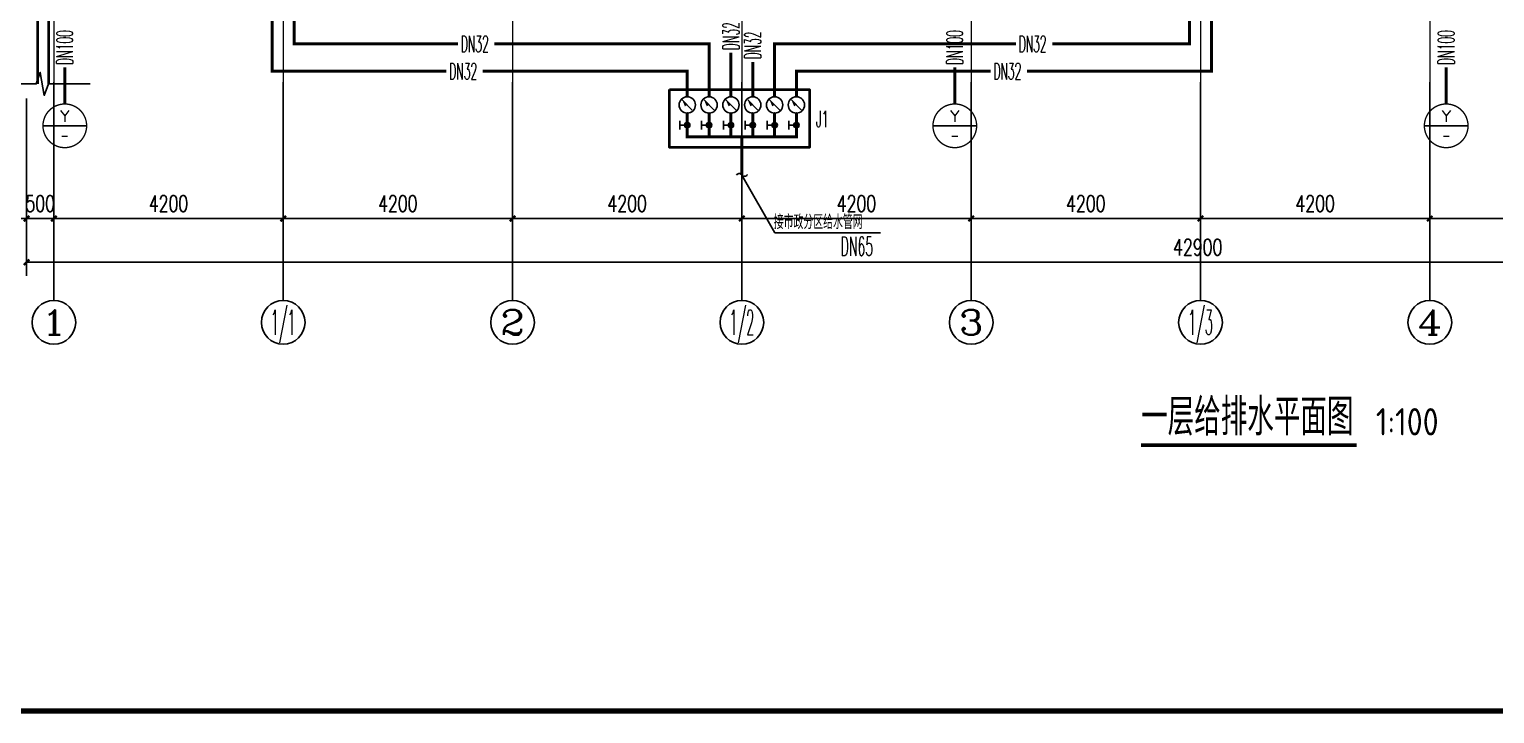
# Model space of a CAD drawing. Extents: x 1725261 to 1937680, y 860327 to 1571294.
# Drawn here: x 1807222 to 1834060, y 1130669 to 1143204 of the extents above; entities that cross this region are included whole.
import ezdxf
from ezdxf.enums import TextEntityAlignment as Align

# ---------------------------------------------------------------- set-up
doc = ezdxf.new("R2010")
doc.units = 0
doc.header["$LTSCALE"] = 1000
doc.header["$MEASUREMENT"] = 0
doc.linetypes.add('ACAD_ISO10W100', pattern=[18.5, 12, -3, 0.5, -3])
doc.linetypes.add('DOTE', pattern=[2.42, 2, -0.2, 0.02, -0.2])
for name, color, linetype in [('A-DI-S(箭头)', 76, 'Continuous'), ('AXIS', 3, 'Continuous'), ('AXIS_TEXT', 4, 'Continuous'), ('C-AXIS(轴号)', 3, 'Continuous'), ('C-AXIS-T(字)', 7, 'Continuous'), ('DIM_SYMB', 3, 'Continuous'), ('DIM_不分区给水', 3, 'Continuous'), ('DIM_雨水', 3, 'Continuous'), ('EQUIP_不分区给水', 7, 'Continuous'), ('PIPE-不分区给水', 3, 'J'), ('PIPE-雨水', 4, 'Y'), ('PUB_TEXT', 4, 'Continuous'), ('TEXT_不分区给水', 7, 'Continuous'), ('TEXT_雨水', 4, 'Continuous'), ('VALVE_不分区给水', 7, 'Continuous'), ('图框', 140, 'Continuous')]:
    doc.layers.add(name, color=color, linetype=linetype)
for name, color, linetype, lineweight in [('DOTE', 19, 'DOTE', 9), ('WALL', 9, 'Continuous', 40), ('ZC', 6, 'Continuous', 40)]:
    doc.layers.add(name, color=color, linetype=linetype, lineweight=lineweight)
doc.styles.add('_TCH_AXIS', font='COMPLEX', dxfattribs={"bigfont": 'GBCBIG'})
doc.styles.add('_TCH_DIM_T3', font='SIMPLEX', dxfattribs={"width": 0.705882, "bigfont": 'GBCBIG'})
doc.styles.add('_TWT_CIRCLE', font='COMPLEX', dxfattribs={"width": 1.1, "height": 3.5, "bigfont": 'HZTXT'})
doc.styles.add('_TWT_PIPEDN', font='SIMPLEX.shx', dxfattribs={"width": 0.6, "oblique": 10, "height": 3, "bigfont": 'HZTXT.shx'})
doc.styles.add('_TWT_SERIAL', font='simplex.shx', dxfattribs={"width": 0.6, "oblique": 10, "height": 3.5, "bigfont": 'aadri.shx'})
doc.styles.add('COMPLEX', font='COMPLEX')
doc.styles.get("Standard").update_dxf_attribs({"font": 'gbenor.shx', "bigfont": 'gbcbig.shx'})
doc.linetypes.add('J', pattern='A,3,-0.2,["J",Standard,S=0.25,R=0,X=-0.1,Y=-0.115],-0.2', length=3.4)
doc.linetypes.add('Y', pattern='A,2,-0.2,["Y",Standard,S=0.4,R=0,X=-0.1,Y=-0.115],-0.35', length=2.55)
doc.dimstyles.new('_TCH_ARCH&&100', dxfattribs={"dimtxt": 297.5, "dimasz": 100, "dimexe": 250, "dimexo": 300, "dimgap": 126.25, "dimtad": 1, "dimdec": 0, "dimzin": 0, "dimdsep": 46, "dimtxsty": '_TCH_DIM_T3', "dimblk": 'ARCHTICK', "dimcen": 0.09, "dimclrt": 7, "dimazin": 2, "dimtfac": 1, "dimtdec": 0, "dimtix": 1, "dimtmove": 2, "dimatfit": 3, "dimfxl": 0, "dimtolj": 1, "dimtzin": 0, "dimarcsym": 0})

# ---------------------------------------------------------------- blocks, each defined once
blk = doc.blocks.new('_ArchTick')
at = {"color": 0, "linetype": 'ByBlock', "const_width": 0.4}
blk.add_lwpolyline([(-0.5, -0.5), (0.5, 0.5)], dxfattribs=at)
blk = doc.blocks.new('*D68')
at = {"layer": 'AXIS', "color": 0, "lineweight": -2}
for p, q in [((1807172, 1141937), (1807172, 1138687)), ((1850072, 1141937), (1850072, 1138687)), ((1807172, 1138937), (1850072, 1138937))]:
    blk.add_line(p, q, dxfattribs=at)
at = {"layer": 'Defpoints', "color": 0}
for p in [(1807172, 1142237), (1850072, 1142237), (1850072, 1138937)]:
    blk.add_point(p, dxfattribs=at)
at = {"layer": 'AXIS', "color": 0, "lineweight": -2, "xscale": 100, "yscale": 100, "zscale": 100, "rotation": 180}
blk.add_blockref('_ArchTick', (1807172, 1138937), dxfattribs=at)
at = {"layer": 'AXIS', "color": 0, "lineweight": -2, "xscale": 100, "yscale": 100, "zscale": 100}
blk.add_blockref('_ArchTick', (1850072, 1138937), dxfattribs=at)
at = {"layer": 'AXIS', "color": 7, "insert": (1828622, 1139212), "char_height": 297.5, "attachment_point": 5, "style": '_TCH_DIM_T3'}
blk.add_mtext('\\A1;42900', dxfattribs=at)
blk = doc.blocks.new('*D69')
at = {"layer": 'AXIS', "color": 0, "lineweight": -2}
for p, q in [((1807172, 1141937), (1807172, 1139487)), ((1807672, 1141937), (1807672, 1139487)), ((1807172, 1139737), (1807072, 1139737)), ((1807172, 1139737), (1807672, 1139737)), ((1807672, 1139737), (1807772, 1139737))]:
    blk.add_line(p, q, dxfattribs=at)
at = {"layer": 'Defpoints', "color": 0}
for p in [(1807172, 1142237), (1807672, 1142237), (1807672, 1139737)]:
    blk.add_point(p, dxfattribs=at)
at = {"layer": 'AXIS', "color": 0, "lineweight": -2, "xscale": 100, "yscale": 100, "zscale": 100}
blk.add_blockref('_ArchTick', (1807172, 1139737), dxfattribs=at)
at = {"layer": 'AXIS', "color": 0, "lineweight": -2, "xscale": 100, "yscale": 100, "zscale": 100, "rotation": 180}
blk.add_blockref('_ArchTick', (1807672, 1139737), dxfattribs=at)
at = {"layer": 'AXIS', "color": 7, "insert": (1807422, 1140012), "char_height": 297.5, "attachment_point": 5, "style": '_TCH_DIM_T3'}
blk.add_mtext('\\A1;500', dxfattribs=at)
blk = doc.blocks.new('*D70')
at = {"layer": 'AXIS', "color": 0, "lineweight": -2}
for p, q in [((1807672, 1141937), (1807672, 1139487)), ((1811872, 1141937), (1811872, 1139487)), ((1807672, 1139737), (1811872, 1139737))]:
    blk.add_line(p, q, dxfattribs=at)
at = {"layer": 'Defpoints', "color": 0}
for p in [(1807672, 1142237), (1811872, 1142237), (1811872, 1139737)]:
    blk.add_point(p, dxfattribs=at)
at = {"layer": 'AXIS', "color": 0, "lineweight": -2, "xscale": 100, "yscale": 100, "zscale": 100, "rotation": 180}
blk.add_blockref('_ArchTick', (1807672, 1139737), dxfattribs=at)
at = {"layer": 'AXIS', "color": 0, "lineweight": -2, "xscale": 100, "yscale": 100, "zscale": 100}
blk.add_blockref('_ArchTick', (1811872, 1139737), dxfattribs=at)
at = {"layer": 'AXIS', "color": 7, "insert": (1809772, 1140012), "char_height": 297.5, "attachment_point": 5, "style": '_TCH_DIM_T3'}
blk.add_mtext('\\A1;4200', dxfattribs=at)
blk = doc.blocks.new('*D71')
at = {"layer": 'AXIS', "color": 0, "lineweight": -2}
for p, q in [((1811872, 1141937), (1811872, 1139487)), ((1816072, 1141937), (1816072, 1139487)), ((1811872, 1139737), (1816072, 1139737))]:
    blk.add_line(p, q, dxfattribs=at)
at = {"layer": 'Defpoints', "color": 0}
for p in [(1811872, 1142237), (1816072, 1142237), (1816072, 1139737)]:
    blk.add_point(p, dxfattribs=at)
at = {"layer": 'AXIS', "color": 0, "lineweight": -2, "xscale": 100, "yscale": 100, "zscale": 100, "rotation": 180}
blk.add_blockref('_ArchTick', (1811872, 1139737), dxfattribs=at)
at = {"layer": 'AXIS', "color": 0, "lineweight": -2, "xscale": 100, "yscale": 100, "zscale": 100}
blk.add_blockref('_ArchTick', (1816072, 1139737), dxfattribs=at)
at = {"layer": 'AXIS', "color": 7, "insert": (1813972, 1140012), "char_height": 297.5, "attachment_point": 5, "style": '_TCH_DIM_T3'}
blk.add_mtext('\\A1;4200', dxfattribs=at)
blk = doc.blocks.new('*D72')
at = {"layer": 'AXIS', "color": 0, "lineweight": -2}
for p, q in [((1816072, 1141937), (1816072, 1139487)), ((1820272, 1141937), (1820272, 1139487)), ((1816072, 1139737), (1820272, 1139737))]:
    blk.add_line(p, q, dxfattribs=at)
at = {"layer": 'Defpoints', "color": 0}
for p in [(1816072, 1142237), (1820272, 1142237), (1820272, 1139737)]:
    blk.add_point(p, dxfattribs=at)
at = {"layer": 'AXIS', "color": 0, "lineweight": -2, "xscale": 100, "yscale": 100, "zscale": 100, "rotation": 180}
blk.add_blockref('_ArchTick', (1816072, 1139737), dxfattribs=at)
at = {"layer": 'AXIS', "color": 0, "lineweight": -2, "xscale": 100, "yscale": 100, "zscale": 100}
blk.add_blockref('_ArchTick', (1820272, 1139737), dxfattribs=at)
at = {"layer": 'AXIS', "color": 7, "insert": (1818172, 1140012), "char_height": 297.5, "attachment_point": 5, "style": '_TCH_DIM_T3'}
blk.add_mtext('\\A1;4200', dxfattribs=at)
blk = doc.blocks.new('*D73')
at = {"layer": 'AXIS', "color": 0, "lineweight": -2}
for p, q in [((1820272, 1141937), (1820272, 1139487)), ((1824472, 1141937), (1824472, 1139487)), ((1820272, 1139737), (1824472, 1139737))]:
    blk.add_line(p, q, dxfattribs=at)
at = {"layer": 'Defpoints', "color": 0}
for p in [(1820272, 1142237), (1824472, 1142237), (1824472, 1139737)]:
    blk.add_point(p, dxfattribs=at)
at = {"layer": 'AXIS', "color": 0, "lineweight": -2, "xscale": 100, "yscale": 100, "zscale": 100, "rotation": 180}
blk.add_blockref('_ArchTick', (1820272, 1139737), dxfattribs=at)
at = {"layer": 'AXIS', "color": 0, "lineweight": -2, "xscale": 100, "yscale": 100, "zscale": 100}
blk.add_blockref('_ArchTick', (1824472, 1139737), dxfattribs=at)
at = {"layer": 'AXIS', "color": 7, "insert": (1822372, 1140012), "char_height": 297.5, "attachment_point": 5, "style": '_TCH_DIM_T3'}
blk.add_mtext('\\A1;4200', dxfattribs=at)
blk = doc.blocks.new('*D74')
at = {"layer": 'AXIS', "color": 0, "lineweight": -2}
for p, q in [((1824472, 1141937), (1824472, 1139487)), ((1828672, 1141937), (1828672, 1139487)), ((1824472, 1139737), (1828672, 1139737))]:
    blk.add_line(p, q, dxfattribs=at)
at = {"layer": 'Defpoints', "color": 0}
for p in [(1824472, 1142237), (1828672, 1142237), (1828672, 1139737)]:
    blk.add_point(p, dxfattribs=at)
at = {"layer": 'AXIS', "color": 0, "lineweight": -2, "xscale": 100, "yscale": 100, "zscale": 100, "rotation": 180}
blk.add_blockref('_ArchTick', (1824472, 1139737), dxfattribs=at)
at = {"layer": 'AXIS', "color": 0, "lineweight": -2, "xscale": 100, "yscale": 100, "zscale": 100}
blk.add_blockref('_ArchTick', (1828672, 1139737), dxfattribs=at)
at = {"layer": 'AXIS', "color": 7, "insert": (1826572, 1140012), "char_height": 297.5, "attachment_point": 5, "style": '_TCH_DIM_T3'}
blk.add_mtext('\\A1;4200', dxfattribs=at)
blk = doc.blocks.new('*D75')
at = {"layer": 'AXIS', "color": 0, "lineweight": -2}
for p, q in [((1828672, 1141937), (1828672, 1139487)), ((1832872, 1141937), (1832872, 1139487)), ((1828672, 1139737), (1832872, 1139737))]:
    blk.add_line(p, q, dxfattribs=at)
at = {"layer": 'Defpoints', "color": 0}
for p in [(1828672, 1142237), (1832872, 1142237), (1832872, 1139737)]:
    blk.add_point(p, dxfattribs=at)
at = {"layer": 'AXIS', "color": 0, "lineweight": -2, "xscale": 100, "yscale": 100, "zscale": 100, "rotation": 180}
blk.add_blockref('_ArchTick', (1828672, 1139737), dxfattribs=at)
at = {"layer": 'AXIS', "color": 0, "lineweight": -2, "xscale": 100, "yscale": 100, "zscale": 100}
blk.add_blockref('_ArchTick', (1832872, 1139737), dxfattribs=at)
at = {"layer": 'AXIS', "color": 7, "insert": (1830772, 1140012), "char_height": 297.5, "attachment_point": 5, "style": '_TCH_DIM_T3'}
blk.add_mtext('\\A1;4200', dxfattribs=at)
blk = doc.blocks.new('*D76')
at = {"layer": 'AXIS', "color": 0, "lineweight": -2}
for p, q in [((1832872, 1141937), (1832872, 1139487)), ((1837072, 1141937), (1837072, 1139487)), ((1832872, 1139737), (1837072, 1139737))]:
    blk.add_line(p, q, dxfattribs=at)
at = {"layer": 'Defpoints', "color": 0}
for p in [(1832872, 1142237), (1837072, 1142237), (1837072, 1139737)]:
    blk.add_point(p, dxfattribs=at)
at = {"layer": 'AXIS', "color": 0, "lineweight": -2, "xscale": 100, "yscale": 100, "zscale": 100, "rotation": 180}
blk.add_blockref('_ArchTick', (1832872, 1139737), dxfattribs=at)
at = {"layer": 'AXIS', "color": 0, "lineweight": -2, "xscale": 100, "yscale": 100, "zscale": 100}
blk.add_blockref('_ArchTick', (1837072, 1139737), dxfattribs=at)
at = {"layer": 'AXIS', "color": 7, "insert": (1834972, 1140012), "char_height": 297.5, "attachment_point": 5, "style": '_TCH_DIM_T3'}
blk.add_mtext('\\A1;4200', dxfattribs=at)
blk = doc.blocks.new('$VALVE$00000742')
blk.add_line((-93, -93), (93, 93))
blk.add_lwpolyline([(93, 93, 0, 50, 0), (-13, 22, 50, 50, 0)], format="xyseb")
blk.add_circle((0, 0), 150)
for p in [(-150, 0), (150, 0)]:
    blk.add_point(p)
blk = doc.blocks.new('$VALVE$00000497')
for p, q in [((78, 138), (-78, 138)), ((0, 50), (0, 138))]:
    blk.add_line(p, q)
at = {"const_width": 49.6}
blk.add_lwpolyline([(25, 0, 1), (-25, 0, 1)], format="xyb", close=True, dxfattribs=at)
blk.add_circle((0, 0), 50)
blk = doc.blocks.new('$TwtSys$00000132')
at = {"elevation": 0}
blk.add_lwpolyline([(7, -101, -0.575183), (0, 0, 0.604745), (-11, 101, 16.924828)], format="xyb", dxfattribs=at)
blk = doc.blocks.new('_AXISO')
blk.add_circle((0, 0), 0.5)
at = {"layer": 'AXIS_TEXT', "style": 'COMPLEX', "width": 1.041667}
blk.add_attdef('A', text='', height=0.56, dxfattribs=at).set_placement((-0.25, -0.28), (0.25, -0.28), align=Align.FIT)

msp = doc.modelspace()

# ---------------------------------------------------------------- hatches: boundary and pattern name
at = {"layer": 'PIPE-不分区给水'}
for points in [[(1812072.2, 1142936.9), (1812044.7, 1142936.9), (1812044.7, 1142909.4)], [(1812072.2, 1142936.9), (1812072.2, 1142909.4), (1812044.7, 1142909.4)], [(1819672.2, 1142936.9), (1819672.2, 1142964.4), (1819699.7, 1142964.4)], [(1819672.2, 1142936.9), (1819699.7, 1142936.9), (1819699.7, 1142964.4)], [(1820872.2, 1142936.9), (1820844.7, 1142936.9), (1820844.7, 1142964.4)], [(1820872.2, 1142936.9), (1820872.2, 1142964.4), (1820844.7, 1142964.4)], [(1828472.2, 1142936.9), (1828499.7, 1142936.9), (1828499.7, 1142909.4)], [(1828472.2, 1142936.9), (1828472.2, 1142909.4), (1828499.7, 1142909.4)], [(1811672.2, 1142436.9), (1811644.7, 1142436.9), (1811644.7, 1142409.4)], [(1811672.2, 1142436.9), (1811672.2, 1142409.4), (1811644.7, 1142409.4)], [(1819272.2, 1142436.9), (1819299.7, 1142436.9), (1819299.7, 1142464.4)], [(1819272.2, 1142436.9), (1819272.2, 1142464.4), (1819299.7, 1142464.4)], [(1821272.2, 1142436.9), (1821244.7, 1142436.9), (1821244.7, 1142464.4)], [(1821272.2, 1142436.9), (1821272.2, 1142464.4), (1821244.7, 1142464.4)], [(1828872.2, 1142436.9), (1828899.7, 1142436.9), (1828899.7, 1142409.4)], [(1828872.2, 1142436.9), (1828872.2, 1142409.4), (1828899.7, 1142409.4)], [(1819272.2, 1141236.9), (1819244.7, 1141236.9), (1819244.7, 1141209.4)], [(1819272.2, 1141236.9), (1819272.2, 1141209.4), (1819244.7, 1141209.4)], [(1821272.2, 1141236.9), (1821299.7, 1141236.9), (1821299.7, 1141209.4)], [(1821272.2, 1141236.9), (1821272.2, 1141209.4), (1821299.7, 1141209.4)]]:
    msp.add_hatch(color=256, dxfattribs=at).paths.add_polyline_path(points)

# ---------------------------------------------------------------- linework, layer by layer
at = {"layer": 'A-DI-S(箭头)', "color": 8}
msp.add_lwpolyline([(1808339.9, 1142204.7), (1807572.9, 1142204.7), (1807496.5, 1141994.7), (1807422.4, 1142414.7), (1807347.9, 1142204.7), (1806580.9, 1142204.7)], dxfattribs=at)
at = {"layer": 'C-AXIS(轴号)'}
for p, q in [((1807672.2, 1142236.9), (1807672.2, 1138236.9)), ((1811872.2, 1142236.9), (1811872.2, 1138236.9)), ((1816072.2, 1142236.9), (1816072.2, 1138236.9)), ((1820272.2, 1142236.9), (1820272.2, 1138236.9)), ((1824472.2, 1142236.9), (1824472.2, 1138236.9)), ((1828672.2, 1142236.9), (1828672.2, 1138236.9)), ((1832872.2, 1142236.9), (1832872.2, 1138236.9))]:
    msp.add_line(p, q, dxfattribs=at)
at = {"layer": 'DIM_SYMB', "const_width": 70}
msp.add_lwpolyline([(1827584.2, 1135588.5), (1831533.9, 1135588.5)], dxfattribs=at)
at = {"layer": 'DIM_不分区给水'}
for p, q in [((1820274.1, 1140534), (1820875.8, 1139475.5)), ((1820875.8, 1139475.5), (1822811.2, 1139475.5))]:
    msp.add_line(p, q, dxfattribs=at)
at = {"layer": 'DIM_雨水'}
for p, q in [((1808272.2, 1141436.9), (1807472.2, 1141436.9)), ((1824572.2, 1141436.9), (1823772.2, 1141436.9)), ((1833572.2, 1141436.9), (1832772.2, 1141436.9))]:
    msp.add_line(p, q, dxfattribs=at)
at = {"layer": 'DIM_雨水', "const_width": 25}
for points in [[(1808272.2, 1141436.9, 1), (1807472.2, 1141436.9, 1)], [(1824572.2, 1141436.9, 1), (1823772.2, 1141436.9, 1)], [(1833572.2, 1141436.9, 1), (1832772.2, 1141436.9, 1)]]:
    msp.add_lwpolyline(points, format="xyb", close=True, dxfattribs=at)
at = {"layer": 'DOTE', "linetype": 'ACAD_ISO10W100', "ltscale": 100}
for p, q in [((1807672.2, 1161536.9), (1807672.2, 1142236.9)), ((1811872.2, 1161536.9), (1811872.2, 1142236.9)), ((1816072.2, 1161536.9), (1816072.2, 1142236.9)), ((1820272.2, 1161536.9), (1820272.2, 1142236.9)), ((1824472.2, 1161536.9), (1824472.2, 1142236.9)), ((1828672.2, 1161536.9), (1828672.2, 1142236.9)), ((1832872.2, 1161536.9), (1832872.2, 1142236.9))]:
    msp.add_line(p, q, dxfattribs=at)
at = {"layer": 'PIPE-不分区给水', "const_width": 55}
for points in [[(1811672.2, 1144736.9), (1811672.2, 1142436.9)], [(1812072.2, 1144736.9), (1812072.2, 1142936.9)], [(1828472.2, 1144736.9), (1828472.2, 1142936.9)], [(1828872.2, 1144736.9), (1828872.2, 1142436.9)], [(1812072.2, 1142936.9), (1815074.6, 1142936.9)], [(1815738.6, 1142936.9), (1819672.2, 1142936.9)], [(1819672.2, 1142936.9), (1819672.2, 1141969.4)], [(1820072.2, 1142774.2), (1820072.2, 1141969.4)], [(1820872.2, 1142936.9), (1820872.2, 1141969.4)], [(1820872.2, 1142936.9), (1825291.6, 1142936.9)], [(1825955.5, 1142936.9), (1828472.2, 1142936.9)], [(1820472.2, 1142604.9), (1820472.2, 1141969.4)], [(1811672.2, 1142436.9), (1814861.9, 1142436.9)], [(1815525.9, 1142436.9), (1819272.2, 1142436.9)], [(1819272.2, 1142436.9), (1819272.2, 1141969.4)], [(1821272.2, 1142436.9), (1821272.2, 1141969.4)], [(1821272.2, 1142436.9), (1824829.2, 1142436.9)], [(1825493.2, 1142436.9), (1828872.2, 1142436.9)], [(1819272.2, 1141669.4), (1819272.2, 1141236.9)], [(1819672.2, 1141669.4), (1819672.2, 1141236.9)], [(1820072.2, 1141669.4), (1820072.2, 1141236.9)], [(1820472.2, 1141669.4), (1820472.2, 1141236.9)], [(1820872.2, 1141669.4), (1820872.2, 1141236.9)], [(1821272.2, 1141669.4), (1821272.2, 1141236.9)], [(1819272.2, 1141236.9), (1819672.2, 1141236.9)], [(1819672.2, 1141236.9), (1820072.2, 1141236.9)], [(1820072.2, 1141236.9), (1820272.2, 1141236.9)], [(1820272.2, 1141236.9), (1820272.2, 1140536.9)], [(1820272.2, 1141236.9), (1820472.2, 1141236.9)], [(1820472.2, 1141236.9), (1820872.2, 1141236.9)], [(1820872.2, 1141236.9), (1821272.2, 1141236.9)]]:
    msp.add_lwpolyline(points, dxfattribs=at)
at = {"layer": 'PIPE-雨水', "const_width": 55}
for points in [[(1807871.7, 1142504.9), (1807871.5, 1141836.9)], [(1824171.7, 1142504.9), (1824171.5, 1141836.9)], [(1833171.7, 1142504.9), (1833171.5, 1141836.9)]]:
    msp.add_lwpolyline(points, dxfattribs=at)
at = {"layer": 'WALL', "color": 8}
for points in [[(1807372.2, 1144436.9), (1807372.2, 1142204.7)], [(1807572.2, 1144436.9), (1807572.2, 1142204.7)]]:
    msp.add_lwpolyline(points, dxfattribs=at)
at = {"layer": 'ZC'}
msp.add_lwpolyline([(1818948.3, 1142101.6), (1821511.7, 1142101.6), (1821511.7, 1141039.8), (1818948.3, 1141039.8)], close=True, dxfattribs=at)
at = {"layer": '图框', "const_width": 100}
msp.add_lwpolyline([(1793750.9, 1130718.7), (1864550.9, 1130718.7), (1864550.9, 1170718.7), (1793750.9, 1170718.7)], close=True, dxfattribs=at)

# ---------------------------------------------------------------- block references
at = {"layer": 'C-AXIS(轴号)'}
ref = msp.add_blockref('_AXISO', (1807672.2, 1137836.9), dxfattribs=dict(at, xscale=800, yscale=800, zscale=800))
ref.add_attrib('A', '1', dxfattribs={"layer": 'C-AXIS-T(字)', "height": 452.5, "style": '_TCH_AXIS', "width": 2.333333}).set_placement((1807446, 1137610.6), (1807898.5, 1137610.6), align=Align.FIT)
ref = msp.add_blockref('_AXISO', (1811872.2, 1137836.9), dxfattribs=dict(at, xscale=800, yscale=800, zscale=800))
ref.add_attrib('A', '1/1', dxfattribs={"layer": 'C-AXIS-T(字)', "height": 452.55, "style": '_TCH_AXIS', "width": 0.456522}).set_placement((1811646, 1137610.6), (1812098.5, 1137610.6), align=Align.FIT)
ref = msp.add_blockref('_AXISO', (1816072.2, 1137836.9), dxfattribs=dict(at, xscale=800, yscale=800, zscale=800))
ref.add_attrib('A', '2', dxfattribs={"layer": 'C-AXIS-T(字)', "height": 452.5, "style": '_TCH_AXIS', "width": 1.5}).set_placement((1815846, 1137610.6), (1816298.5, 1137610.6), align=Align.FIT)
ref = msp.add_blockref('_AXISO', (1820272.2, 1137836.9), dxfattribs=dict(at, xscale=800, yscale=800, zscale=800))
ref.add_attrib('A', '1/2', dxfattribs={"layer": 'C-AXIS-T(字)', "height": 452.55, "style": '_TCH_AXIS', "width": 0.411765}).set_placement((1820046, 1137610.6), (1820498.5, 1137610.6), align=Align.FIT)
ref = msp.add_blockref('_AXISO', (1824472.2, 1137836.9), dxfattribs=dict(at, xscale=800, yscale=800, zscale=800))
ref.add_attrib('A', '3', dxfattribs={"layer": 'C-AXIS-T(字)', "height": 452.5, "style": '_TCH_AXIS', "width": 1.5}).set_placement((1824246, 1137610.6), (1824698.5, 1137610.6), align=Align.FIT)
ref = msp.add_blockref('_AXISO', (1828672.2, 1137836.9), dxfattribs=dict(at, xscale=800, yscale=800, zscale=800))
ref.add_attrib('A', '1/3', dxfattribs={"layer": 'C-AXIS-T(字)', "height": 452.55, "style": '_TCH_AXIS', "width": 0.411765}).set_placement((1828446, 1137610.6), (1828898.5, 1137610.6), align=Align.FIT)
ref = msp.add_blockref('_AXISO', (1832872.2, 1137836.9), dxfattribs=dict(at, xscale=800, yscale=800, zscale=800))
ref.add_attrib('A', '4', dxfattribs={"layer": 'C-AXIS-T(字)', "height": 452.5, "style": '_TCH_AXIS', "width": 1.3125}).set_placement((1832646, 1137610.6), (1833098.5, 1137610.6), align=Align.FIT)
at = {"layer": 'EQUIP_不分区给水', "rotation": 270}
msp.add_blockref('$TwtSys$00000132', (1820272.2, 1140536.9), dxfattribs=at)
at = {"layer": 'VALVE_不分区给水', "xscale": -1, "yscale": -1, "rotation": 270}
for name, p in [('$VALVE$00000742', (1819272.2, 1141819.4)), ('$VALVE$00000742', (1819672.2, 1141819.4)), ('$VALVE$00000742', (1820072.2, 1141819.4)), ('$VALVE$00000742', (1820472.2, 1141819.4)), ('$VALVE$00000742', (1820872.2, 1141819.4)), ('$VALVE$00000742', (1821272.2, 1141819.4)), ('$VALVE$00000497', (1819272.2, 1141449.9)), ('$VALVE$00000497', (1819672.2, 1141449.9)), ('$VALVE$00000497', (1820072.2, 1141449.9)), ('$VALVE$00000497', (1820472.2, 1141449.9)), ('$VALVE$00000497', (1820872.2, 1141449.9)), ('$VALVE$00000497', (1821272.2, 1141449.9))]:
    msp.add_blockref(name, p, dxfattribs=at)

# ---------------------------------------------------------------- texts
at = {"layer": 'DIM_不分区给水', "color": 7, "style": '_TWT_SERIAL'}
for s, height, width, p in [('接市政分区给水管网', 261.81, 0.6, (1820857.6, 1139545.5)), ('DN65', 350, 0.48, (1822079.4, 1139055.5))]:
    msp.add_text(s, height=height, dxfattribs=dict(at, width=width)).set_placement(p)
at = {"layer": 'DIM_雨水', "color": 7, "style": '_TWT_CIRCLE'}
for p, p2 in [((1807786.8, 1141511.7), (1807957.7, 1141511.7)), ((1824086.8, 1141511.7), (1824257.7, 1141511.7)), ((1833086.8, 1141511.7), (1833257.7, 1141511.7))]:
    msp.add_text('Y', height=203.9, dxfattribs=at).set_placement(p, p2, align=Align.FIT)
at = {"layer": 'DIM_雨水', "color": 7, "style": '_TWT_CIRCLE', "width": 0.777778}
for p, p2 in [((1807796.4, 1141155.6), (1807948.1, 1141155.6)), ((1824096.4, 1141155.6), (1824248.1, 1141155.6)), ((1833096.4, 1141155.6), (1833248.1, 1141155.6))]:
    msp.add_text('-', height=207, dxfattribs=at).set_placement(p, p2, align=Align.FIT)
at = {"layer": 'PUB_TEXT'}
for s, height, p in [('一层给排水平面图', 675.18, (1827584.2, 1135765.8)), ('1:100', 500, (1831884.5, 1135765.8))]:
    msp.add_text(s, height=height, dxfattribs=at).set_placement(p)
at = {"layer": 'TEXT_不分区给水', "style": '_TWT_PIPEDN', "width": 0.48}
for rotation, p in [(90, (1820222.2, 1142824.2)), (90, (1820622.2, 1142654.9)), (0, (1825341.6, 1142786.9))]:
    msp.add_text('DN32', height=300, rotation=rotation, dxfattribs=at).set_placement(p)
for s, p in [('DN32', (1815124.6, 1142786.9)), ('DN32', (1814911.9, 1142286.9)), ('DN32', (1824879.2, 1142286.9)), ('J1', (1821635.1, 1141409.8))]:
    msp.add_text(s, height=300, dxfattribs=at).set_placement(p)
at = {"layer": 'TEXT_雨水', "color": 0, "style": '_TWT_PIPEDN', "width": 0.48}
for p in [(1808021.7, 1142554.9), (1824321.7, 1142554.9), (1833321.7, 1142554.9)]:
    msp.add_text('DN100', height=300, rotation=89.98628, dxfattribs=at).set_placement(p)

# ---------------------------------------------------------------- dimensions: what is measured, and where the dimension line sits
at = {"layer": 'AXIS'}
for p1, p2, distance, picture, middle in [((1807172.2, 1142236.9), (1807672.2, 1142236.9), -2500, '*D69', (1807422.2, 1140011.9)), ((1807172.2, 1142236.9), (1850072.2, 1142236.9), -3300, '*D68', (1828622.2, 1139211.9)), ((1807672.2, 1142236.9), (1811872.2, 1142236.9), -2500, '*D70', (1809772.2, 1140011.9)), ((1811872.2, 1142236.9), (1816072.2, 1142236.9), -2500, '*D71', (1813972.2, 1140011.9)), ((1816072.2, 1142236.9), (1820272.2, 1142236.9), -2500, '*D72', (1818172.2, 1140011.9)), ((1820272.2, 1142236.9), (1824472.2, 1142236.9), -2500, '*D73', (1822372.2, 1140011.9)), ((1824472.2, 1142236.9), (1828672.2, 1142236.9), -2500, '*D74', (1826572.2, 1140011.9)), ((1828672.2, 1142236.9), (1832872.2, 1142236.9), -2500, '*D75', (1830772.2, 1140011.9)), ((1832872.2, 1142236.9), (1837072.2, 1142236.9), -2500, '*D76', (1834972.2, 1140011.9))]:
    dim = msp.add_aligned_dim(p1=p1, p2=p2, distance=distance, dimstyle='_TCH_ARCH&&100', dxfattribs=at)
    dim.commit()
    dim.dimension.update_dxf_attribs({"geometry": picture, "text_midpoint": middle})

doc.saveas('drawing.dxf')
